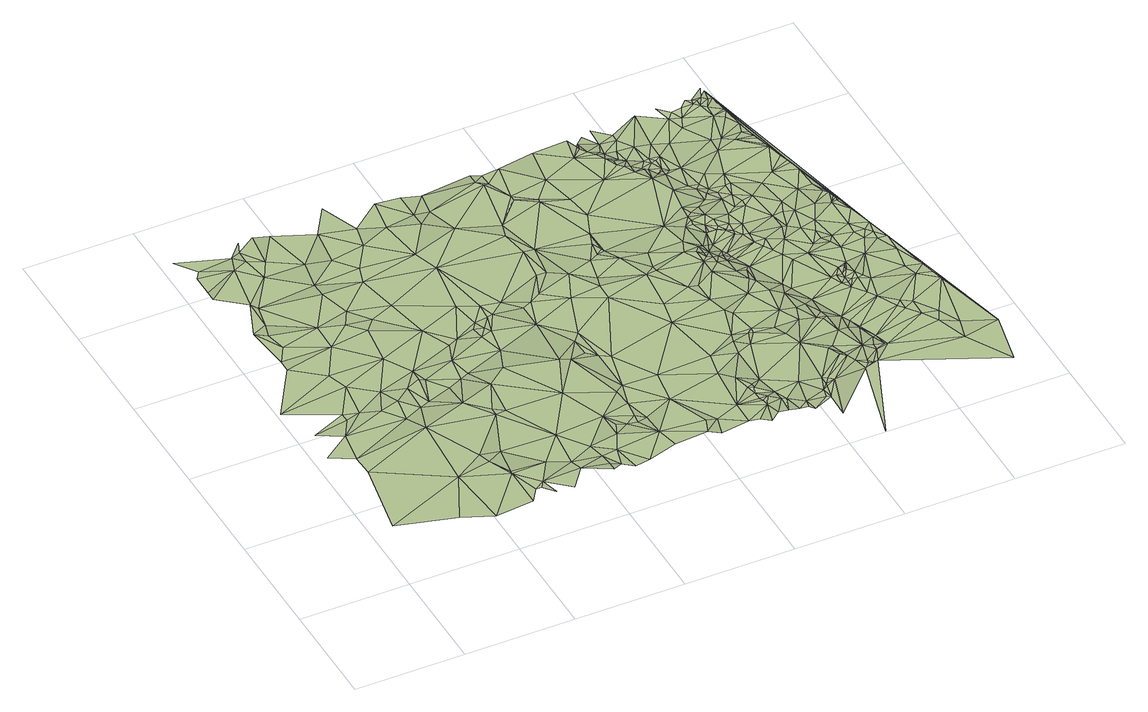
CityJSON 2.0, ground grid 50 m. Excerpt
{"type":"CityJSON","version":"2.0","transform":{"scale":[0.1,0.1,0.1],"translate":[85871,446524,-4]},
"CityObjects":{
"terrain1":{"type":"TINRelief","geometry":[{"type":"CompositeSurface","lod":"1","boundaries":[[[0,1,2]],[[3,4,5]],[[3,5,6]],[[7,2,8]],[[7,8,9]],[[10,1,4]],[[11,9,12]],[[13,2,1]],[[2,14,8]],[[11,15,16]],[[17,3,6]],[[8,14,9]],[[11,12,15]],[[3,10,4]],[[18,14,2]],[[12,9,14]],[[10,13,1]],[[18,2,13]],[[19,20,21]],[[20,22,21]],[[17,23,3]],[[24,19,16]],[[21,22,25]],[[26,12,14]],[[18,26,14]],[[24,20,19]],[[24,16,15]],[[27,23,17]],[[28,21,25]],[[3,29,10]],[[3,30,29]],[[31,22,20]],[[18,13,32]],[[3,23,30]],[[33,34,35]],[[18,32,26]],[[28,25,36]],[[31,25,22]],[[37,33,35]],[[38,15,12]],[[34,28,35]],[[10,39,13]],[[37,35,40]],[[13,39,32]],[[31,36,25]],[[27,41,23]],[[24,31,20]],[[38,12,26]],[[42,40,43]],[[23,44,30]],[[26,32,45]],[[38,24,15]],[[29,30,46]],[[47,28,36]],[[30,44,46]],[[23,41,48]],[[39,45,32]],[[41,49,48]],[[40,35,43]],[[10,50,39]],[[29,51,10]],[[52,48,49]],[[35,28,47]],[[23,53,44]],[[54,45,39]],[[26,45,55]],[[23,48,53]],[[44,53,46]],[[38,26,55]],[[24,56,31]],[[31,57,36]],[[29,46,51]],[[54,39,50]],[[54,58,45]],[[35,59,43]],[[10,51,50]],[[35,47,59]],[[47,36,60]],[[38,61,24]],[[45,58,55]],[[54,62,58]],[[24,61,56]],[[43,59,63]],[[64,65,48]],[[60,36,57]],[[31,56,66]],[[54,67,62]],[[54,50,67]],[[53,48,68]],[[55,58,62]],[[69,59,47]],[[43,63,70]],[[69,63,59]],[[31,66,57]],[[48,65,68]],[[46,53,71]],[[46,71,51]],[[50,51,72]],[[69,47,73]],[[69,74,63]],[[56,61,75]],[[38,55,76]],[[62,67,77]],[[67,50,77]],[[56,75,66]],[[55,62,78]],[[73,47,60]],[[38,76,61]],[[53,68,71]],[[51,79,72]],[[50,72,80]],[[62,77,78]],[[50,80,77]],[[71,79,51]],[[69,81,74]],[[65,82,68]],[[69,73,81]],[[80,72,79]],[[76,75,61]],[[83,57,66]],[[55,78,84]],[[83,60,57]],[[66,75,85]],[[71,68,86]],[[55,84,76]],[[65,87,88]],[[77,89,78]],[[65,88,82]],[[80,89,77]],[[68,82,86]],[[73,60,90]],[[83,66,85]],[[76,85,75]],[[87,91,88]],[[82,88,91]],[[71,92,79]],[[83,93,60]],[[90,60,93]],[[80,94,89]],[[73,95,81]],[[80,79,92]],[[86,82,96]],[[78,97,84]],[[96,82,91]],[[76,84,97]],[[78,89,98]],[[71,86,99]],[[73,90,95]],[[100,96,91]],[[86,96,101]],[[78,102,97]],[[89,94,98]],[[80,92,94]],[[100,103,96]],[[76,104,85]],[[71,99,92]],[[76,97,104]],[[78,98,102]],[[86,101,99]],[[90,93,105]],[[90,105,95]],[[97,102,106]],[[83,85,107]],[[97,106,108]],[[109,96,103]],[[83,110,93]],[[109,101,96]],[[99,101,111]],[[104,97,108]],[[101,112,111]],[[92,113,94]],[[113,98,94]],[[106,102,114]],[[102,98,115]],[[99,111,112]],[[106,114,108]],[[104,107,85]],[[95,105,116]],[[102,115,114]],[[109,112,101]],[[105,93,110]],[[95,116,117]],[[99,118,92]],[[99,112,119]],[[120,109,103]],[[108,114,121]],[[114,115,121]],[[83,107,110]],[[104,108,122]],[[112,123,119]],[[109,123,112]],[[99,119,124]],[[108,121,122]],[[125,113,92]],[[115,98,126]],[[115,127,121]],[[99,124,118]],[[125,92,118]],[[128,119,123]],[[128,123,109]],[[105,129,116]],[[113,126,98]],[[104,122,107]],[[122,121,127]],[[128,124,119]],[[105,110,129]],[[115,126,127]],[[122,127,130]],[[120,131,109]],[[132,118,124]],[[122,130,107]],[[132,125,118]],[[128,109,133]],[[125,134,113]],[[116,129,135]],[[128,133,124]],[[130,127,136]],[[126,136,127]],[[113,134,126]],[[137,125,132]],[[132,124,133]],[[125,138,134]],[[109,131,139]],[[137,138,125]],[[129,110,140]],[[109,139,133]],[[110,107,141]],[[137,134,138]],[[130,136,142]],[[137,132,143]],[[144,126,134]],[[126,142,136]],[[129,145,135]],[[137,144,134]],[[129,140,145]],[[132,133,146]],[[132,146,143]],[[137,143,144]],[[130,147,107]],[[140,110,141]],[[148,131,149]],[[148,139,131]],[[133,139,148]],[[130,142,150]],[[144,151,126]],[[135,145,152]],[[126,151,142]],[[145,140,153]],[[154,148,149]],[[107,155,141]],[[156,133,148]],[[142,157,150]],[[140,141,153]],[[142,151,157]],[[130,150,147]],[[152,145,158]],[[144,143,159]],[[145,153,158]],[[107,147,155]],[[133,160,146]],[[156,148,154]],[[157,161,150]],[[162,143,146]],[[156,160,133]],[[144,159,151]],[[157,151,163]],[[157,163,161]],[[150,161,147]],[[156,154,164]],[[154,165,164]],[[166,141,155]],[[153,141,167]],[[162,159,143]],[[153,168,158]],[[160,169,146]],[[147,161,170]],[[171,164,165]],[[155,147,170]],[[163,170,161]],[[151,172,163]],[[156,164,173]],[[151,159,172]],[[156,173,174]],[[156,175,160]],[[156,174,176]],[[162,146,169]],[[156,176,177]],[[166,155,170]],[[156,177,175]],[[171,178,164]],[[166,167,141]],[[179,173,164]],[[174,173,179]],[[176,174,179]],[[176,180,177]],[[153,167,168]],[[164,178,181]],[[163,172,182]],[[183,175,177]],[[180,183,177]],[[163,184,170]],[[179,164,181]],[[178,185,181]],[[158,168,186]],[[176,187,180]],[[176,179,187]],[[183,188,175]],[[180,188,183]],[[175,189,160]],[[163,182,184]],[[160,189,169]],[[179,181,187]],[[166,170,190]],[[181,185,191]],[[180,187,188]],[[162,192,159]],[[185,193,191]],[[187,181,191]],[[194,172,159]],[[188,189,175]],[[166,195,167]],[[170,184,196]],[[166,197,195]],[[194,182,172]],[[191,193,198]],[[162,169,199]],[[192,194,159]],[[166,190,197]],[[200,198,193]],[[187,191,201]],[[169,189,202]],[[167,203,168]],[[188,187,201]],[[204,186,168]],[[205,184,182]],[[170,196,206]],[[203,204,168]],[[200,207,198]],[[167,195,203]],[[170,206,190]],[[199,169,202]],[[191,198,201]],[[188,208,189]],[[184,209,196]],[[205,182,194]],[[205,209,184]],[[162,210,192]],[[211,198,207]],[[195,197,212]],[[203,195,213]],[[209,214,196]],[[203,213,204]],[[189,208,202]],[[209,215,214]],[[162,199,216]],[[205,215,209]],[[197,190,212]],[[217,201,198]],[[196,214,206]],[[217,198,211]],[[218,211,207]],[[206,214,215]],[[192,219,194]],[[199,202,220]],[[162,216,210]],[[202,208,220]],[[188,201,221]],[[188,221,208]],[[205,194,222]],[[195,212,223]],[[192,210,219]],[[218,217,211]],[[224,201,217]],[[195,223,213]],[[205,225,215]],[[226,190,206]],[[194,227,222]],[[199,220,228]],[[212,190,229]],[[218,230,217]],[[194,219,227]],[[231,232,218]],[[208,233,220]],[[217,230,234]],[[199,235,216]],[[199,228,235]],[[224,217,234]],[[205,222,225]],[[218,232,230]],[[226,229,190]],[[220,233,228]],[[230,232,234]],[[224,234,236]],[[224,221,201]],[[212,229,223]],[[237,233,208]],[[234,232,236]],[[219,210,238]],[[239,206,215]],[[240,228,233]],[[222,227,241]],[[237,208,221]],[[213,223,242]],[[227,219,243]],[[244,232,231]],[[225,239,215]],[[226,206,239]],[[222,241,225]],[[245,210,216]],[[224,236,246]],[[237,240,233]],[[245,216,235]],[[238,210,247]],[[219,238,243]],[[248,235,228]],[[249,236,232]],[[224,250,221]],[[248,228,240]],[[226,251,229]],[[227,243,241]],[[223,229,251]],[[224,246,250]],[[245,247,210]],[[238,247,243]],[[249,246,236]],[[245,235,248]],[[225,241,252]],[[253,240,237]],[[253,237,221]],[[254,249,232]],[[255,242,223]],[[254,232,244]],[[256,221,250]],[[225,252,239]],[[244,257,258]],[[253,248,240]],[[259,250,246]],[[241,243,260]],[[255,223,251]],[[261,243,247]],[[259,256,250]],[[249,259,246]],[[245,262,247]],[[256,263,221]],[[253,221,264]],[[260,243,265]],[[241,260,266]],[[241,266,252]],[[261,247,267]],[[268,265,243]],[[245,248,269]],[[261,268,243]],[[260,265,270]],[[271,226,239]],[[262,267,247]],[[254,244,272]],[[260,270,266]],[[253,273,248]],[[271,251,226]],[[264,221,274]],[[245,275,262]],[[276,270,265]],[[268,276,265]],[[274,221,263]],[[277,259,249]],[[245,269,275]],[[254,272,278]],[[277,256,259]],[[254,277,249]],[[255,279,242]],[[280,252,266]],[[276,266,270]],[[252,281,239]],[[261,282,268]],[[283,272,244]],[[261,267,284]],[[282,276,268]],[[261,284,282]],[[276,280,266]],[[254,278,277]],[[269,248,285]],[[273,285,248]],[[253,264,273]],[[280,281,252]],[[283,278,272]],[[283,244,258]],[[286,267,262]],[[277,263,256]],[[275,286,262]],[[287,280,276]],[[282,284,288]],[[282,289,276]],[[290,284,267]],[[291,287,276]],[[292,255,251]],[[283,293,278]],[[281,294,239]],[[282,288,289]],[[290,267,286]],[[273,264,295]],[[288,284,296]],[[297,275,269]],[[273,295,285]],[[289,291,276]],[[275,290,286]],[[277,278,293]],[[255,298,279]],[[299,298,255]],[[283,258,293]],[[299,255,300]],[[301,281,280]],[[301,280,287]],[[302,296,284]],[[264,274,303]],[[297,269,285]],[[288,304,289]],[[302,284,305]],[[288,296,304]],[[303,274,263]],[[290,305,284]],[[295,264,306]],[[300,255,307]],[[308,239,294]],[[297,290,275]],[[264,303,306]],[[277,309,263]],[[301,287,291]],[[281,310,311]],[[307,255,292]],[[292,251,312]],[[301,310,281]],[[281,311,294]],[[299,313,298]],[[277,293,314]],[[299,300,313]],[[295,315,285]],[[312,251,316]],[[297,305,290]],[[297,285,317]],[[303,263,318]],[[316,251,319]],[[308,320,239]],[[295,306,315]],[[263,309,318]],[[285,315,317]],[[277,321,309]],[[277,314,322]],[[258,323,293]],[[324,311,310]],[[303,318,306]],[[271,319,251]],[[300,307,325]],[[301,324,310]],[[271,239,320]],[[326,301,291]],[[327,291,289]],[[327,289,304]],[[277,322,321]],[[328,314,293]],[[300,329,313]],[[307,292,330]],[[292,312,331]],[[332,324,301]],[[315,306,318]],[[333,308,294]],[[334,294,311]],[[335,304,296]],[[302,335,296]],[[307,330,325]],[[326,332,301]],[[300,325,329]],[[302,305,336]],[[322,314,328]],[[318,309,337]],[[324,334,311]],[[309,321,337]],[[292,331,338]],[[333,294,334]],[[326,324,332]],[[328,293,323]],[[339,313,329]],[[326,291,340]],[[292,338,330]],[[331,312,341]],[[312,316,341]],[[316,319,342]],[[325,330,329]],[[297,343,305]],[[333,344,308]],[[327,340,291]],[[321,345,337]],[[322,346,321]],[[322,328,346]],[[347,324,326]],[[331,341,338]],[[346,345,321]],[[316,342,341]],[[346,328,323]],[[297,317,348]],[[324,349,334]],[[350,327,304]],[[347,349,324]],[[333,334,344]],[[330,338,351]],[[352,342,319]],[[271,353,319]],[[335,350,304]],[[354,347,326]],[[302,336,335]],[[354,326,340]],[[338,341,351]],[[352,319,353]],[[330,355,329]],[[317,315,356]],[[308,357,320]],[[336,305,358]],[[308,344,357]],[[359,341,342]],[[330,351,355]],[[360,349,347]],[[271,361,353]],[[360,347,354]],[[362,354,340]],[[358,305,343]],[[362,340,327]],[[359,342,352]],[[315,318,363]],[[271,320,364]],[[352,353,361]],[[271,365,361]],[[360,354,362]],[[366,329,367]],[[334,349,368]],[[350,362,327]],[[297,348,343]],[[369,351,341]],[[271,364,365]],[[329,355,367]],[[360,368,349]],[[318,337,370]],[[371,352,361]],[[372,323,258]],[[344,334,373]],[[345,370,337]],[[374,350,335]],[[359,369,341]],[[375,362,350]],[[375,360,362]],[[371,359,352]],[[317,356,348]],[[320,376,364]],[[369,355,351]],[[377,361,365]],[[346,378,345]],[[320,357,379]],[[375,350,374]],[[335,336,380]],[[320,379,376]],[[371,361,377]],[[374,335,380]],[[364,381,365]],[[375,368,360]],[[336,358,380]],[[334,368,373]],[[371,382,359]],[[377,365,381]],[[315,383,356]],[[344,373,357]],[[382,369,359]],[[346,323,384]],[[315,363,383]],[[385,381,364]],[[386,382,371]],[[386,371,377]],[[385,377,381]],[[379,357,387]],[[318,388,363]],[[358,343,389]],[[376,390,364]],[[380,358,389]],[[391,382,386]],[[391,377,385]],[[385,364,390]],[[391,386,377]],[[376,379,392]],[[357,373,387]],[[393,369,382]],[[343,348,394]],[[318,370,388]],[[379,387,395]],[[375,396,368]],[[374,380,397]],[[376,392,390]],[[368,398,373]],[[391,393,382]],[[375,374,399]],[[391,385,390]],[[392,379,395]],[[400,367,355]],[[356,394,348]],[[345,378,370]],[[400,355,369]],[[343,394,389]],[[387,373,401]],[[387,401,395]],[[368,396,398]],[[383,402,356]],[[346,403,378]],[[380,389,397]],[[363,404,383]],[[405,402,383]],[[392,395,406]],[[390,392,406]],[[404,405,383]],[[398,407,373]],[[346,384,403]],[[408,356,402]],[[401,373,407]],[[408,394,356]],[[400,369,393]],[[374,397,399]],[[409,391,390]],[[410,372,258]],[[375,399,396]],[[411,404,363]],[[405,412,402]],[[395,401,413]],[[409,393,391]],[[411,405,404]],[[412,408,402]],[[398,396,414]],[[415,384,323]],[[398,414,407]],[[389,394,416]],[[417,363,388]],[[417,411,363]],[[418,412,405]],[[401,407,413]],[[415,323,372]],[[389,419,397]],[[420,408,412]],[[421,405,411]],[[395,422,406]],[[418,420,412]],[[421,418,405]],[[423,394,408]],[[395,413,422]],[[421,411,417]],[[388,370,424]],[[414,396,425]],[[413,407,426]],[[407,414,425]],[[389,416,427]],[[389,427,419]],[[417,388,424]],[[370,378,428]],[[423,408,420]],[[397,419,399]],[[399,425,396]],[[423,420,418]],[[421,417,429]],[[407,425,426]],[[421,423,418]],[[394,430,416]],[[378,403,428]],[[390,406,431]],[[417,424,429]],[[422,413,426]],[[423,432,394]],[[409,433,393]],[[419,434,399]],[[400,393,433]],[[409,390,435]],[[428,403,436]],[[394,432,430]],[[403,384,436]],[[427,416,437]],[[438,425,399]],[[406,422,431]],[[416,430,439]],[[416,439,437]],[[419,427,440]],[[421,429,441]],[[421,441,423]],[[419,440,434]],[[434,438,399]],[[426,425,442]],[[422,426,442]],[[429,424,441]],[[415,443,384]],[[443,436,384]],[[444,370,428]],[[435,390,431]],[[444,424,370]],[[427,437,445]],[[423,441,432]],[[439,430,446]],[[409,447,433]],[[438,442,425]],[[437,439,446]],[[415,372,448]],[[434,440,438]],[[427,445,440]],[[430,432,446]],[[409,435,447]],[[415,448,443]],[[444,428,436]],[[437,446,445]],[[422,442,449]],[[450,441,424]],[[446,432,451]],[[452,433,453]],[[433,447,454]],[[438,440,455]],[[440,445,456]],[[432,441,457]],[[438,455,442]],[[433,454,453]],[[443,458,436]],[[445,446,459]],[[460,448,372]],[[450,424,444]],[[410,460,372]],[[435,431,461]],[[422,462,431]],[[432,457,451]],[[443,448,458]],[[453,454,463]],[[440,456,455]],[[446,451,459]],[[442,455,449]],[[447,435,464]],[[447,464,454]],[[444,436,458]],[[422,449,462]],[[431,465,461]],[[445,466,456]],[[467,457,441]],[[463,454,468]],[[450,469,441]],[[445,459,466]],[[435,461,464]],[[469,467,441]],[[460,458,448]],[[451,457,470]],[[459,451,470]],[[454,471,468]],[[463,468,472]],[[454,464,471]],[[431,462,465]],[[450,444,473]],[[456,474,455]],[[475,470,457]],[[467,475,457]],[[468,476,472]],[[449,455,477]],[[461,465,478]],[[450,473,469]],[[479,459,470]],[[444,458,480]],[[444,480,473]],[[481,476,468]],[[456,466,482]],[[464,461,483]],[[471,481,468]],[[466,459,484]],[[474,485,455]],[[456,482,474]],[[467,486,475]],[[469,486,467]],[[479,470,475]],[[487,471,464]],[[477,455,485]],[[460,480,458]],[[479,484,459]],[[488,476,481]],[[460,479,480]],[[489,461,478]],[[469,473,486]],[[488,481,471]],[[449,477,490]],[[489,483,461]],[[491,449,490]],[[492,449,491]],[[486,479,475]],[[462,449,492]],[[473,480,479]],[[487,493,471]],[[466,484,494]],[[473,479,486]],[[466,494,495]],[[496,478,465]],[[466,497,482]],[[466,495,497]],[[493,488,471]],[[487,464,498]],[[482,485,474]],[[465,462,499]],[[500,465,499]],[[496,465,500]],[[501,476,488]],[[494,484,502]],[[479,502,484]],[[482,477,485]],[[495,494,502]],[[479,497,502]],[[503,464,483]],[[497,495,502]],[[479,491,497]],[[482,497,477]],[[497,490,477]],[[487,504,493]],[[503,498,464]],[[497,491,490]],[[505,478,496]],[[487,498,504]],[[479,506,491]],[[493,506,488]],[[489,478,505]],[[499,492,491]],[[499,462,492]],[[505,499,491]],[[503,483,489]],[[496,500,499]],[[505,496,499]],[[503,505,491]],[[503,489,505]],[[493,504,506]],[[503,491,506]],[[503,504,498]],[[503,506,504]]]}]}
},
"vertices":[
[57,850,26],[158,790,28],[180,940,27],[474,500,31],[160,690,32],[95,340,30],[363,270,29],[69,990,38],[227,1020,37],[227,1060,36],[497,840,33],[4,1170,40],[319,1210,37],[452,930,27],[295,1040,35],[292,1310,33],[159,1420,33],[499,210,31],[384,1020,27],[157,1470,38],[203,1550,37],[136,1680,35],[182,1640,39],[676,420,33],[384,1470,32],[204,1710,35],[430,1120,37],[678,230,28],[206,1850,39],[609,580,37],[630,530,33],[385,1600,37],[475,1050,24],[91,2000,34],[89,1950,39],[248,2080,35],[227,1820,36],[91,2100,35],[533,1300,39],[539,970,25],[113,2130,40],[720,290,31],[47,2230,37],[272,2150,39],[677,430,37],[542,1100,28],[700,570,30],[336,1980,40],[767,320,32],[747,290,28],[699,910,34],[789,790,29],[790,240,28],[835,430,28],[586,990,26],[608,1180,36],[496,1570,34],[497,1780,39],[609,1130,28],[317,2110,36],[497,1850,34],[564,1500,32],[634,1120,25],[317,2170,35],[866,230,33],[945,330,28],[536,1640,38],[699,1030,26],[925,380,32],[384,2070,37],[337,2220,41],[947,560,32],[790,830,29],[519,1980,40],[407,2230,38],[609,1550,35],[757,1390,38],[766,1060,26],[786,1180,27],[834,790,34],[856,970,32],[475,2210,34],[1058,360,28],[682,1780,37],[813,1260,36],[722,1600,31],[1037,430,33],[1061,260,33],[1060,300,31],[808,1080,25],[632,1960,34],[1104,280,27],[1090,790,32],[706,1860,39],[947,1040,33],[654,2130,39],[1127,370,29],[857,1280,37],[991,1150,26],[1170,580,31],[1149,240,31],[1172,460,28],[962,1260,25],[1217,250,31],[949,1470,38],[789,1990,34],[947,1310,35],[991,1730,33],[970,1340,37],[1330,390,34],[950,1840,36],[1194,510,32],[1238,500,27],[1172,980,37],[992,1300,32],[1014,1280,25],[811,2090,38],[745,2270,36],[1289,690,37],[1288,530,32],[1354,290,34],[1031,1350,36],[1037,1430,36],[1284,490,28],[1298,610,30],[1215,960,35],[1194,1230,27],[1059,1360,36],[1330,500,28],[924,2050,34],[1123,1410,38],[1507,300,35],[1329,720,33],[1465,560,29],[1283,1060,30],[947,2200,39],[1195,1350,26],[1329,940,30],[1288,980,29],[1532,370,35],[1058,2000,40],[1171,1920,33],[1239,1370,26],[1375,910,30],[1317,1100,33],[1060,2070,35],[1487,720,30],[1352,1660,35],[1580,360,30],[1555,270,32],[1329,1500,37],[1397,1320,27],[1059,2190,35],[1127,2060,34],[1688,290,31],[1329,1780,38],[1689,400,33],[1290,1400,27],[1140,2160,39],[1531,1250,32],[1712,620,29],[1374,1500,37],[1690,990,32],[1457,1460,26],[1802,350,31],[1735,280,30],[1351,1850,34],[1397,2110,39],[1373,2140,39],[1734,730,32],[1396,1650,39],[1779,260,21],[1532,1330,31],[1799,380,31],[1790,400,30],[1762,560,34],[1791,440,30],[1779,480,32],[1821,290,28],[1824,390,37],[1798,460,41],[1870,360,29],[1551,1390,24],[1801,490,37],[1575,1500,25],[1864,280,31],[1375,2190,34],[1866,410,28],[1846,510,29],[1846,700,28],[1552,1910,39],[1891,350,30],[1713,1110,32],[1914,280,19],[1734,1310,32],[1464,2000,34],[1622,1580,35],[1464,1970,39],[1959,310,21],[1870,810,31],[1955,280,15],[1982,430,27],[1858,770,33],[1420,2110,34],[1419,2170,34],[1689,1460,26],[1644,1640,36],[1977,260,11],[1914,730,28],[1617,1520,27],[1892,1050,35],[2049,310,11],[1555,1930,35],[1500,2180,33],[1645,1540,30],[1653,1530,24],[1913,960,37],[2054,340,22],[2066,300,11],[1847,1160,36],[1936,790,33],[2095,640,34],[1779,1340,33],[1639,2030,34],[2075,400,33],[1802,1430,33],[1688,1750,38],[1780,1310,37],[1960,810,33],[1670,1870,38],[2073,350,25],[2062,180,14],[2118,370,34],[1958,790,28],[2075,360,31],[1937,930,34],[2096,390,33],[2072,720,31],[1889,1150,34],[1935,1550,37],[2050,780,28],[1935,1370,31],[1664,2200,40],[1981,1280,31],[2274,400,11],[2049,1020,29],[2207,500,35],[1982,1210,30],[2117,870,28],[2230,480,34],[2185,560,31],[1847,1920,38],[1959,1430,35],[2161,780,27],[2252,450,26],[1802,2100,37],[2207,570,27],[2163,0,15],[2338,420,13],[2230,510,26],[1982,1350,32],[2026,1250,33],[2095,1100,33],[2275,650,27],[2229,760,29],[2001,1300,36],[2005,1380,27],[2072,1170,30],[2027,1290,31],[2138,1000,31],[2005,1330,31],[2027,1840,38],[2295,420,14],[2184,850,31],[2252,740,28],[2116,1080,29],[2027,1330,27],[2318,520,27],[2297,430,21],[1825,2210,38],[2026,1380,23],[2011,1510,33],[2050,1290,27],[2319,420,12],[2071,1250,26],[2184,960,26],[2116,1160,24],[2050,1380,18],[2072,1290,22],[2088,1330,11],[2140,1190,14],[2072,1380,11],[1913,2040,38],[2365,480,18],[2049,1560,33],[2230,860,26],[2106,1280,11],[2211,1030,11],[1845,2160,36],[1846,2140,38],[1868,2110,38],[2083,1460,10],[2115,1260,10],[2273,750,27],[2099,1310,11],[2144,1190,11],[2265,790,24],[1892,2080,37],[2050,1620,38],[2319,650,23],[2046,1510,32],[2050,1530,36],[1937,1980,38],[1858,2180,28],[2363,510,21],[2274,890,11],[1960,1960,38],[2232,990,10],[2333,740,10],[1982,1910,38],[2072,1740,35],[2364,640,14],[2386,560,16],[2425,500,10],[2095,1500,19],[1915,2090,31],[2129,1460,11],[2182,1400,13],[2410,500,15],[1937,2140,30],[1929,2080,26],[1936,2010,39],[2094,1460,11],[2072,1580,33],[2116,1540,38],[2230,1320,12],[2251,1280,13],[2352,700,10],[1964,2020,28],[1892,2210,31],[2161,1440,11],[1989,2000,28],[1982,1950,37],[2297,1200,11],[2117,1600,31],[2372,650,10],[2404,570,10],[2139,1470,20],[2320,1150,11],[2139,1510,28],[2208,1380,15],[1980,2070,29],[2026,1930,26],[2027,1910,33],[2162,1440,15],[2004,2120,39],[2408,980,10],[2161,1630,31],[2273,1240,12],[2049,1960,30],[2185,1460,24],[2045,1910,26],[2185,1420,17],[2454,890,10],[2094,1850,27],[2070,1870,24],[1936,2220,41],[2004,2150,44],[2207,1510,28],[2050,2050,40],[2522,790,10],[2072,1940,29],[2723,400,10],[2228,1610,25],[2229,1370,20],[2230,1430,26],[2139,1740,32],[2095,1890,29],[2567,700,10],[2162,1710,28],[2275,1310,22],[2094,1880,24],[2072,1960,35],[2432,930,10],[2635,610,11],[2116,1860,32],[2094,1940,34],[2185,1660,34],[2498,830,11],[2341,1270,24],[2161,1850,37],[2117,1950,40],[2185,1730,29],[2117,2030,43],[2387,1150,21],[2206,1690,27],[2295,1530,26],[2365,1340,28],[2252,1540,26],[2365,1420,26],[2139,2220,46],[2229,1650,29],[2431,980,15],[2590,670,11],[2455,920,13],[2454,950,15],[2229,1770,39],[2274,1610,31],[2455,1010,23],[2185,2000,45],[2840,190,12],[2477,930,17],[2454,970,18],[2274,1670,35],[2295,1560,30],[2676,540,11],[2432,1190,23],[2500,920,20],[2477,980,29],[2387,1340,24],[2477,1000,34],[2500,950,29],[2297,1730,42],[2499,1030,22],[2544,890,24],[2342,1560,39],[2296,1670,41],[2431,1300,27],[2590,720,16],[2522,920,26],[2499,1170,27],[2341,1870,46],[2522,1120,25],[2252,2140,48],[2409,1420,33],[2343,1940,50],[2634,690,17],[2476,1260,26],[2431,1470,41],[2476,1210,24],[2453,1400,37],[2590,1040,25],[2409,1610,43],[2702,590,16],[2723,840,18],[2499,1310,35],[2522,1200,26],[2275,2060,49],[2747,490,16],[2476,1650,45],[2702,900,22],[2612,1180,26],[2230,2210,55],[2274,2160,58],[2296,2110,57],[2522,1510,44],[2544,1400,39],[2635,1130,25],[2802,770,18],[2612,1230,34],[2890,430,16],[2387,1930,49],[2537,1800,46],[2316,2150,73],[2409,2050,71],[2432,1900,48],[2613,1380,35],[2679,1100,29],[2364,2140,84],[2722,1010,24],[2657,1170,33],[2386,2120,83],[2343,2170,87],[2774,880,22],[2612,1460,38],[2680,1140,34],[2365,2160,88],[2582,1620,45],[2477,1930,50],[2692,1200,35],[2789,820,19],[2386,2150,87],[2628,1440,39],[2454,2030,63],[2664,1310,36],[2589,1510,44],[2719,1090,34],[2409,2100,81],[2409,2160,87],[2492,1980,53],[2572,1670,45],[2567,1690,45],[2555,1730,44],[2430,2140,85],[2635,1380,40],[2641,1400,37],[2514,1890,48],[2636,1420,34],[2468,2070,72],[2533,1820,47],[2519,1870,47],[2432,2210,89],[2646,1380,40],[2473,2060,69],[2451,2140,84],[2507,1920,49],[2439,2190,87]
]}
